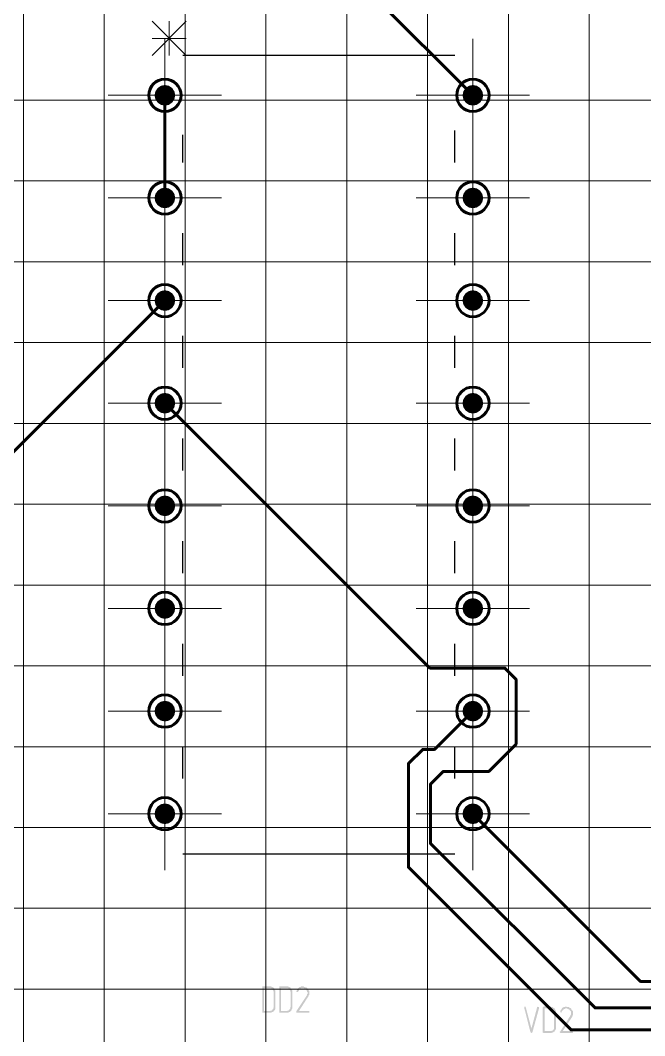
# Model space of a CAD drawing. Extents: x 260 to 1101, y 70 to 664.
# Drawn here: x 538 to 568.9, y 471.7 to 521.9 of the extents above; entities that cross this region are included whole.
import ezdxf

# ---------------------------------------------------------------- set-up
doc = ezdxf.new("R2010")
doc.units = 0
doc.header["$MEASUREMENT"] = 0
doc.layers.add('PDF _Геометрия', color=7, linetype='CONTINUOUS')
doc.layers.add('PDF _Сплошная заливка', color=7, linetype='CONTINUOUS')

msp = doc.modelspace()

# ---------------------------------------------------------------- hatches: boundary and pattern name
at = {"layer": 'PDF _Сплошная заливка', "transparency": 33554559}
for points in [[(545.114, 518.219), (544.604, 518.219), (544.643, 518.414), (544.754, 518.58), (544.919, 518.69), (545.114, 518.729)], [(560.357, 518.219), (559.847, 518.219), (559.886, 518.414), (559.997, 518.58), (560.162, 518.69), (560.357, 518.729)], [(545.114, 513.139), (544.604, 513.139), (544.643, 513.334), (544.754, 513.5), (544.919, 513.61), (545.114, 513.649)], [(560.357, 513.139), (559.847, 513.139), (559.886, 513.334), (559.997, 513.5), (560.162, 513.61), (560.357, 513.649)], [(545.114, 508.059), (544.604, 508.059), (544.643, 508.254), (544.754, 508.42), (544.919, 508.53), (545.114, 508.569)], [(560.357, 508.059), (559.847, 508.059), (559.886, 508.254), (559.997, 508.42), (560.162, 508.53), (560.357, 508.569)], [(545.114, 502.979), (544.604, 502.979), (544.643, 503.174), (544.754, 503.34), (544.919, 503.45), (545.114, 503.489)], [(560.357, 502.979), (559.847, 502.979), (559.886, 503.174), (559.997, 503.34), (560.162, 503.45), (560.357, 503.489)], [(545.114, 497.899), (544.604, 497.899), (544.643, 498.094), (544.754, 498.26), (544.919, 498.37), (545.114, 498.409)], [(560.357, 497.899), (559.847, 497.899), (559.886, 498.094), (559.997, 498.26), (560.162, 498.37), (560.357, 498.409)], [(545.114, 492.819), (544.604, 492.819), (544.643, 493.014), (544.754, 493.18), (544.919, 493.29), (545.114, 493.329)], [(560.357, 492.819), (559.847, 492.819), (559.886, 493.014), (559.997, 493.18), (560.162, 493.29), (560.357, 493.329)], [(545.114, 487.739), (544.604, 487.739), (544.643, 487.934), (544.754, 488.1), (544.919, 488.21), (545.114, 488.249)], [(560.357, 487.739), (559.847, 487.739), (559.886, 487.934), (559.997, 488.1), (560.162, 488.21), (560.357, 488.249)], [(545.114, 482.659), (544.604, 482.659), (544.643, 482.854), (544.754, 483.02), (544.919, 483.13), (545.114, 483.169)], [(560.357, 482.659), (559.847, 482.659), (559.886, 482.854), (559.997, 483.02), (560.162, 483.13), (560.357, 483.169)], [(551.952, 474.114), (551.952, 474.114), (551.978, 474.114), (552.003, 474.088), (552.028, 474.088), (552.079, 474.063), (552.13, 474.063), (552.13, 474.038), (552.155, 474.012), (552.155, 474.012), (552.155, 474.012), (552.181, 474.012), (552.181, 474.012), (552.206, 473.987), (552.206, 473.961), (552.232, 473.91), (552.257, 473.885), (552.257, 473.86), (552.257, 473.834), (552.257, 473.809), (552.257, 473.783), (552.257, 473.783), (552.257, 473.783), (552.257, 473.783), (552.257, 473.758), (552.257, 473.758), (552.257, 473.733), (552.257, 473.707), (552.257, 473.707), (552.257, 473.682), (552.257, 473.682), (552.232, 473.682), (552.232, 473.657), (552.232, 473.631), (552.232, 473.631), (552.206, 473.606), (551.749, 472.894), (552.206, 472.894), (552.232, 472.894), (552.232, 472.894), (552.232, 472.894), (552.257, 472.894), (552.257, 472.869), (552.257, 472.869), (552.257, 472.869), (552.257, 472.844), (552.257, 472.844), (552.257, 472.844), (552.257, 472.818), (552.232, 472.818), (552.232, 472.818), (552.232, 472.818), (552.206, 472.818), (551.647, 472.818), (551.647, 472.818), (551.647, 472.818), (551.622, 472.818), (551.622, 472.818), (551.622, 472.844), (551.622, 472.844), (551.622, 472.869), (551.622, 472.869), (551.622, 472.869), (551.622, 472.869), (551.622, 472.894), (552.13, 473.657), (552.155, 473.682), (552.155, 473.733), (552.155, 473.733), (552.155, 473.733), (552.155, 473.733), (552.181, 473.733), (552.181, 473.758), (552.181, 473.783), (552.181, 473.783), (552.181, 473.783), (552.181, 473.809), (552.181, 473.834), (552.155, 473.834), (552.155, 473.86), (552.13, 473.91), (552.13, 473.936), (552.105, 473.961), (552.105, 473.961), (552.079, 473.961), (552.079, 473.961), (552.079, 473.961), (552.054, 473.987), (552.054, 473.987), (552.028, 473.987), (552.028, 473.987), (552.003, 474.012), (552.003, 474.012), (552.003, 474.012), (551.978, 474.012), (551.952, 474.012), (551.927, 474.012), (551.927, 474.012), (551.901, 474.012), (551.876, 474.012), (551.876, 474.012), (551.851, 474.012), (551.825, 473.987), (551.8, 473.987), (551.8, 473.987), (551.8, 473.987), (551.774, 473.961), (551.774, 473.961), (551.749, 473.936), (551.749, 473.91), (551.724, 473.885), (551.724, 473.86), (551.724, 473.86), (551.724, 473.86), (551.698, 473.834), (551.698, 473.834), (551.698, 473.834), (551.698, 473.834), (551.673, 473.834), (551.673, 473.834), (551.673, 473.834), (551.673, 473.834), (551.647, 473.834), (551.647, 473.834), (551.647, 473.834), (551.622, 473.86), (551.622, 473.86), (551.622, 473.885), (551.622, 473.885), (551.622, 473.885), (551.622, 473.885), (551.622, 473.91), (551.647, 473.91), (551.647, 473.936), (551.647, 473.961), (551.673, 473.987), (551.698, 474.012), (551.724, 474.038), (551.749, 474.063), (551.749, 474.063), (551.774, 474.063), (551.774, 474.088), (551.8, 474.088), (551.825, 474.088), (551.851, 474.114), (551.876, 474.114), (551.927, 474.114), (551.927, 474.114)], [(563.588, 473.098), (563.613, 473.098), (563.613, 473.098), (563.613, 473.098), (563.638, 473.098), (563.638, 473.072), (563.638, 473.072), (563.638, 473.047), (563.308, 471.853), (563.308, 471.853), (563.308, 471.853), (563.308, 471.828), (563.283, 471.828), (563.283, 471.802), (563.257, 471.802), (563.257, 471.802), (563.257, 471.828), (563.232, 471.828), (563.232, 471.828), (563.232, 471.828), (563.206, 471.853), (562.902, 473.047), (562.902, 473.072), (562.902, 473.072), (562.902, 473.072), (562.902, 473.098), (562.902, 473.098), (562.902, 473.098), (562.902, 473.098), (562.927, 473.098), (562.927, 473.123), (562.952, 473.123), (562.952, 473.098), (562.952, 473.098), (562.952, 473.098), (562.978, 473.098), (562.978, 473.098), (562.978, 473.072), (563.257, 472.031), (563.537, 473.072), (563.537, 473.072), (563.537, 473.072), (563.537, 473.098), (563.562, 473.098), (563.562, 473.098), (563.562, 473.098), (563.562, 473.098), (563.588, 473.123), (563.588, 473.123)], [(564.985, 473.098), (565.01, 473.098), (565.01, 473.098), (565.061, 473.098), (565.086, 473.098), (565.137, 473.072), (565.163, 473.047), (565.188, 473.047), (565.213, 473.021), (565.213, 473.021), (565.213, 473.021), (565.213, 473.021), (565.239, 472.996), (565.239, 472.971), (565.264, 472.945), (565.29, 472.92), (565.315, 472.894), (565.315, 472.869), (565.315, 472.844), (565.315, 472.818), (565.315, 472.793), (565.315, 472.793), (565.315, 472.793), (565.315, 472.768), (565.315, 472.768), (565.315, 472.742), (565.315, 472.742), (565.315, 472.691), (565.315, 472.691), (565.315, 472.691), (565.29, 472.691), (565.29, 472.666), (565.29, 472.666), (565.29, 472.64), (565.264, 472.615), (565.264, 472.59), (564.807, 471.904), (565.264, 471.904), (565.264, 471.904), (565.29, 471.904), (565.29, 471.879), (565.29, 471.879), (565.315, 471.879), (565.315, 471.879), (565.315, 471.853), (565.315, 471.853), (565.315, 471.853), (565.315, 471.828), (565.29, 471.828), (565.29, 471.828), (565.29, 471.828), (565.29, 471.802), (565.264, 471.802), (564.705, 471.802), (564.705, 471.802), (564.68, 471.828), (564.68, 471.828), (564.68, 471.828), (564.68, 471.828), (564.655, 471.853), (564.655, 471.853), (564.655, 471.853), (564.655, 471.879), (564.655, 471.879), (564.68, 471.879), (565.188, 472.666), (565.188, 472.691), (565.213, 472.717), (565.213, 472.717), (565.213, 472.717), (565.213, 472.742), (565.213, 472.742), (565.213, 472.768), (565.213, 472.793), (565.213, 472.793), (565.213, 472.793), (565.213, 472.818), (565.213, 472.818), (565.213, 472.844), (565.213, 472.869), (565.188, 472.894), (565.163, 472.92), (565.137, 472.945), (565.137, 472.945), (565.137, 472.945), (565.137, 472.971), (565.137, 472.971), (565.112, 472.971), (565.112, 472.971), (565.061, 472.996), (565.061, 472.996), (565.061, 472.996), (565.061, 472.996), (565.036, 472.996), (565.036, 473.021), (565.01, 473.021), (564.985, 473.021), (564.959, 473.021), (564.959, 473.021), (564.934, 473.021), (564.909, 472.996), (564.909, 472.996), (564.883, 472.996), (564.858, 472.971), (564.858, 472.971), (564.858, 472.971), (564.832, 472.971), (564.832, 472.945), (564.807, 472.945), (564.807, 472.92), (564.782, 472.894), (564.756, 472.869), (564.756, 472.869), (564.756, 472.844), (564.756, 472.844), (564.756, 472.844), (564.756, 472.844), (564.756, 472.844), (564.731, 472.818), (564.731, 472.818), (564.731, 472.818), (564.705, 472.818), (564.705, 472.844), (564.68, 472.844), (564.68, 472.844), (564.68, 472.844), (564.68, 472.869), (564.68, 472.869), (564.68, 472.894), (564.68, 472.894), (564.68, 472.894), (564.68, 472.894), (564.68, 472.92), (564.705, 472.92), (564.705, 472.945), (564.731, 472.971), (564.756, 472.996), (564.782, 473.047), (564.807, 473.047), (564.807, 473.072), (564.807, 473.072), (564.832, 473.072), (564.858, 473.098), (564.883, 473.098), (564.909, 473.098), (564.934, 473.098), (564.959, 473.123), (564.985, 473.123)]]:
    msp.add_hatch(color=256, dxfattribs=at).paths.add_polyline_path(points)
at = {"layer": 'PDF _Сплошная заливка', "true_color": 0xffffff, "transparency": 33554559}
for points in [[(545.114, 518.729), (545.309, 518.69), (545.475, 518.58), (545.585, 518.414), (545.624, 518.219), (545.114, 518.219)], [(560.357, 518.729), (560.552, 518.69), (560.718, 518.58), (560.828, 518.414), (560.867, 518.219), (560.357, 518.219)], [(545.114, 517.709), (544.919, 517.748), (544.754, 517.859), (544.643, 518.024), (544.604, 518.219), (545.114, 518.219)], [(545.624, 518.219), (545.585, 518.024), (545.475, 517.859), (545.309, 517.748), (545.114, 517.709), (545.114, 518.219)], [(560.357, 517.709), (560.162, 517.748), (559.997, 517.859), (559.886, 518.024), (559.847, 518.219), (560.357, 518.219)], [(560.867, 518.219), (560.828, 518.024), (560.718, 517.859), (560.552, 517.748), (560.357, 517.709), (560.357, 518.219)], [(545.114, 513.649), (545.309, 513.61), (545.475, 513.5), (545.585, 513.334), (545.624, 513.139), (545.114, 513.139)], [(560.357, 513.649), (560.552, 513.61), (560.718, 513.5), (560.828, 513.334), (560.867, 513.139), (560.357, 513.139)], [(545.114, 512.629), (544.919, 512.668), (544.754, 512.779), (544.643, 512.944), (544.604, 513.139), (545.114, 513.139)], [(545.624, 513.139), (545.585, 512.944), (545.475, 512.779), (545.309, 512.668), (545.114, 512.629), (545.114, 513.139)], [(560.357, 512.629), (560.162, 512.668), (559.997, 512.779), (559.886, 512.944), (559.847, 513.139), (560.357, 513.139)], [(560.867, 513.139), (560.828, 512.944), (560.718, 512.779), (560.552, 512.668), (560.357, 512.629), (560.357, 513.139)], [(545.114, 508.569), (545.309, 508.53), (545.475, 508.42), (545.585, 508.254), (545.624, 508.059), (545.114, 508.059)], [(560.357, 508.569), (560.552, 508.53), (560.718, 508.42), (560.828, 508.254), (560.867, 508.059), (560.357, 508.059)], [(545.114, 507.549), (544.919, 507.588), (544.754, 507.699), (544.643, 507.864), (544.604, 508.059), (545.114, 508.059)], [(545.624, 508.059), (545.585, 507.864), (545.475, 507.699), (545.309, 507.588), (545.114, 507.549), (545.114, 508.059)], [(560.357, 507.549), (560.162, 507.588), (559.997, 507.699), (559.886, 507.864), (559.847, 508.059), (560.357, 508.059)], [(560.867, 508.059), (560.828, 507.864), (560.718, 507.699), (560.552, 507.588), (560.357, 507.549), (560.357, 508.059)], [(545.114, 503.489), (545.309, 503.45), (545.475, 503.34), (545.585, 503.174), (545.624, 502.979), (545.114, 502.979)], [(560.357, 503.489), (560.552, 503.45), (560.718, 503.34), (560.828, 503.174), (560.867, 502.979), (560.357, 502.979)], [(545.114, 502.469), (544.919, 502.508), (544.754, 502.619), (544.643, 502.784), (544.604, 502.979), (545.114, 502.979)], [(545.624, 502.979), (545.585, 502.784), (545.475, 502.619), (545.309, 502.508), (545.114, 502.469), (545.114, 502.979)], [(560.357, 502.469), (560.162, 502.508), (559.997, 502.619), (559.886, 502.784), (559.847, 502.979), (560.357, 502.979)], [(560.867, 502.979), (560.828, 502.784), (560.718, 502.619), (560.552, 502.508), (560.357, 502.469), (560.357, 502.979)], [(545.114, 498.409), (545.309, 498.37), (545.475, 498.26), (545.585, 498.094), (545.624, 497.899), (545.114, 497.899)], [(560.357, 498.409), (560.552, 498.37), (560.718, 498.26), (560.828, 498.094), (560.867, 497.899), (560.357, 497.899)], [(545.114, 497.389), (544.919, 497.428), (544.754, 497.539), (544.643, 497.704), (544.604, 497.899), (545.114, 497.899)], [(545.624, 497.899), (545.585, 497.704), (545.475, 497.539), (545.309, 497.428), (545.114, 497.389), (545.114, 497.899)], [(560.357, 497.389), (560.162, 497.428), (559.997, 497.539), (559.886, 497.704), (559.847, 497.899), (560.357, 497.899)], [(560.867, 497.899), (560.828, 497.704), (560.718, 497.539), (560.552, 497.428), (560.357, 497.389), (560.357, 497.899)], [(545.114, 493.329), (545.309, 493.29), (545.475, 493.18), (545.585, 493.014), (545.624, 492.819), (545.114, 492.819)], [(560.357, 493.329), (560.552, 493.29), (560.718, 493.18), (560.828, 493.014), (560.867, 492.819), (560.357, 492.819)], [(545.114, 492.309), (544.919, 492.348), (544.754, 492.459), (544.643, 492.624), (544.604, 492.819), (545.114, 492.819)], [(545.624, 492.819), (545.585, 492.624), (545.475, 492.459), (545.309, 492.348), (545.114, 492.309), (545.114, 492.819)], [(560.357, 492.309), (560.162, 492.348), (559.997, 492.459), (559.886, 492.624), (559.847, 492.819), (560.357, 492.819)], [(560.867, 492.819), (560.828, 492.624), (560.718, 492.459), (560.552, 492.348), (560.357, 492.309), (560.357, 492.819)], [(545.114, 488.249), (545.309, 488.21), (545.475, 488.1), (545.585, 487.934), (545.624, 487.739), (545.114, 487.739)], [(560.357, 488.249), (560.552, 488.21), (560.718, 488.1), (560.828, 487.934), (560.867, 487.739), (560.357, 487.739)], [(545.114, 487.229), (544.919, 487.268), (544.754, 487.379), (544.643, 487.544), (544.604, 487.739), (545.114, 487.739)], [(545.624, 487.739), (545.585, 487.544), (545.475, 487.379), (545.309, 487.268), (545.114, 487.229), (545.114, 487.739)], [(560.357, 487.229), (560.162, 487.268), (559.997, 487.379), (559.886, 487.544), (559.847, 487.739), (560.357, 487.739)], [(560.867, 487.739), (560.828, 487.544), (560.718, 487.379), (560.552, 487.268), (560.357, 487.229), (560.357, 487.739)], [(545.114, 483.169), (545.309, 483.13), (545.475, 483.02), (545.585, 482.854), (545.624, 482.659), (545.114, 482.659)], [(560.357, 483.169), (560.552, 483.13), (560.718, 483.02), (560.828, 482.854), (560.867, 482.659), (560.357, 482.659)], [(545.114, 482.149), (544.919, 482.188), (544.754, 482.299), (544.643, 482.464), (544.604, 482.659), (545.114, 482.659)], [(545.624, 482.659), (545.585, 482.464), (545.475, 482.299), (545.309, 482.188), (545.114, 482.149), (545.114, 482.659)], [(560.357, 482.149), (560.162, 482.188), (559.997, 482.299), (559.886, 482.464), (559.847, 482.659), (560.357, 482.659)], [(560.867, 482.659), (560.828, 482.464), (560.718, 482.299), (560.552, 482.188), (560.357, 482.149), (560.357, 482.659)]]:
    msp.add_hatch(color=7, dxfattribs=at).paths.add_polyline_path(points)
at = {"layer": 'PDF _Сплошная заливка', "transparency": 33554559}
h = msp.add_hatch(color=256, dxfattribs=at)
h.paths.add_polyline_path([(550.301, 474.012), (550.021, 474.012), (550.021, 472.894), (550.326, 472.894), (550.326, 472.894), (550.352, 472.92), (550.377, 472.92), (550.402, 472.92), (550.428, 472.945), (550.428, 472.945), (550.428, 472.971), (550.453, 472.971), (550.453, 472.971), (550.479, 472.996), (550.479, 473.021), (550.479, 473.047), (550.504, 473.072), (550.504, 473.098), (550.504, 473.834), (550.504, 473.834), (550.504, 473.834), (550.504, 473.86), (550.479, 473.885), (550.479, 473.885), (550.479, 473.91), (550.453, 473.936), (550.428, 473.961), (550.428, 473.961), (550.428, 473.961), (550.428, 473.987), (550.402, 473.987), (550.377, 474.012), (550.352, 474.012), (550.326, 474.012)], flags=0)
h.paths.add_polyline_path([(550.326, 474.114), (550.352, 474.114), (550.377, 474.114), (550.402, 474.088), (550.428, 474.088), (550.479, 474.063), (550.504, 474.038), (550.504, 474.038), (550.504, 474.038), (550.529, 474.012), (550.529, 473.987), (550.555, 473.987), (550.555, 473.936), (550.58, 473.91), (550.58, 473.885), (550.58, 473.86), (550.58, 473.834), (550.58, 473.098), (550.58, 473.098), (550.58, 473.072), (550.58, 473.072), (550.58, 473.072), (550.58, 473.047), (550.58, 473.021), (550.58, 472.996), (550.555, 472.945), (550.529, 472.92), (550.504, 472.894), (550.504, 472.894), (550.504, 472.869), (550.479, 472.869), (550.453, 472.844), (550.428, 472.844), (550.377, 472.818), (550.352, 472.818), (550.301, 472.818), (549.971, 472.818), (549.971, 472.818), (549.971, 472.818), (549.945, 472.818), (549.945, 472.818), (549.945, 472.844), (549.945, 472.844), (549.945, 474.063), (549.945, 474.063), (549.945, 474.063), (549.945, 474.088), (549.945, 474.088), (549.945, 474.088), (549.945, 474.114), (549.971, 474.114), (549.971, 474.114)], flags=0)
h = msp.add_hatch(color=256, dxfattribs=at)
h.paths.add_polyline_path([(551.139, 474.012), (550.86, 474.012), (550.86, 472.894), (551.165, 472.894), (551.165, 472.894), (551.19, 472.92), (551.215, 472.92), (551.241, 472.92), (551.241, 472.945), (551.266, 472.945), (551.266, 472.971), (551.292, 472.971), (551.292, 472.971), (551.292, 472.996), (551.317, 473.021), (551.317, 473.047), (551.317, 473.072), (551.342, 473.098), (551.342, 473.834), (551.342, 473.834), (551.342, 473.834), (551.317, 473.86), (551.317, 473.885), (551.317, 473.885), (551.317, 473.91), (551.292, 473.936), (551.266, 473.961), (551.266, 473.961), (551.266, 473.961), (551.241, 473.987), (551.241, 473.987), (551.215, 474.012), (551.19, 474.012), (551.165, 474.012)], flags=0)
h.paths.add_polyline_path([(551.165, 474.114), (551.19, 474.114), (551.215, 474.114), (551.241, 474.088), (551.266, 474.088), (551.317, 474.063), (551.342, 474.038), (551.342, 474.038), (551.342, 474.038), (551.342, 474.012), (551.368, 473.987), (551.393, 473.987), (551.393, 473.936), (551.419, 473.91), (551.419, 473.885), (551.419, 473.86), (551.419, 473.834), (551.419, 473.098), (551.419, 473.098), (551.419, 473.072), (551.419, 473.072), (551.419, 473.072), (551.419, 473.047), (551.419, 473.021), (551.393, 472.996), (551.393, 472.945), (551.368, 472.92), (551.342, 472.894), (551.342, 472.894), (551.317, 472.869), (551.317, 472.869), (551.292, 472.844), (551.266, 472.844), (551.215, 472.818), (551.19, 472.818), (551.139, 472.818), (550.809, 472.818), (550.809, 472.818), (550.809, 472.818), (550.784, 472.818), (550.784, 472.818), (550.784, 472.844), (550.784, 472.844), (550.784, 474.063), (550.784, 474.063), (550.784, 474.063), (550.784, 474.088), (550.784, 474.088), (550.784, 474.088), (550.784, 474.114), (550.809, 474.114), (550.809, 474.114)], flags=0)
h = msp.add_hatch(color=256, dxfattribs=at)
h.paths.add_polyline_path([(564.197, 473.021), (563.918, 473.021), (563.918, 471.904), (564.197, 471.904), (564.223, 471.904), (564.248, 471.904), (564.273, 471.929), (564.273, 471.929), (564.299, 471.929), (564.324, 471.955), (564.324, 471.955), (564.324, 471.955), (564.35, 471.98), (564.35, 472.005), (564.375, 472.005), (564.375, 472.031), (564.375, 472.056), (564.375, 472.082), (564.375, 472.818), (564.375, 472.844), (564.375, 472.844), (564.375, 472.869), (564.375, 472.869), (564.375, 472.894), (564.35, 472.92), (564.35, 472.945), (564.324, 472.971), (564.324, 472.971), (564.324, 472.971), (564.299, 472.971), (564.299, 472.996), (564.273, 472.996), (564.248, 473.021), (564.223, 473.021)], flags=0)
h.paths.add_polyline_path([(564.223, 473.098), (564.248, 473.098), (564.273, 473.098), (564.299, 473.098), (564.324, 473.072), (564.35, 473.047), (564.4, 473.021), (564.4, 473.021), (564.4, 473.021), (564.4, 473.021), (564.426, 472.996), (564.426, 472.971), (564.451, 472.945), (564.451, 472.92), (564.477, 472.869), (564.477, 472.844), (564.477, 472.844), (564.477, 472.082), (564.477, 472.082), (564.477, 472.082), (564.477, 472.082), (564.477, 472.056), (564.477, 472.056), (564.477, 472.031), (564.451, 471.98), (564.451, 471.955), (564.426, 471.929), (564.4, 471.904), (564.4, 471.879), (564.375, 471.879), (564.375, 471.879), (564.35, 471.853), (564.299, 471.828), (564.273, 471.828), (564.248, 471.802), (564.197, 471.802), (563.867, 471.802), (563.867, 471.802), (563.842, 471.828), (563.842, 471.828), (563.842, 471.828), (563.816, 471.828), (563.816, 471.853), (563.816, 473.072), (563.816, 473.072), (563.816, 473.072), (563.816, 473.072), (563.842, 473.098), (563.842, 473.098), (563.842, 473.098), (563.842, 473.098), (563.867, 473.123), (564.197, 473.123)], flags=0)

# ---------------------------------------------------------------- linework, layer by layer
at = {"layer": 'PDF _Геометрия', "lineweight": 20}
for points in [[(538.113, 399.499), (538.113, 401.979), (538.113, 561.979)], [(542.114, 400.739), (542.114, 401.979), (542.114, 561.979)], [(546.114, 399.499), (546.114, 401.979), (546.114, 561.979)], [(550.115, 400.739), (550.115, 401.979), (550.115, 561.979)], [(554.116, 399.499), (554.116, 401.979), (554.116, 561.979)], [(558.117, 400.739), (558.117, 401.979), (558.117, 561.979)], [(562.118, 399.499), (562.118, 401.979), (562.118, 561.979)], [(566.118, 400.739), (566.118, 401.979), (566.118, 561.979)], [(545.114, 515.419), (545.114, 521.019)], [(545.114, 515.719), (545.114, 520.719)], [(560.357, 515.419), (560.357, 521.019)], [(560.357, 515.719), (560.357, 520.719)], [(542.314, 518.219), (547.915, 518.219)], [(542.614, 518.219), (547.615, 518.219)], [(557.557, 518.219), (563.158, 518.219)], [(557.857, 518.219), (562.858, 518.219)], [(368.842, 517.979), (370.082, 517.979), (610.126, 517.979)], [(545.114, 510.339), (545.114, 515.939)], [(560.357, 510.339), (560.357, 515.939)], [(545.114, 510.639), (545.114, 515.639)], [(560.357, 510.639), (560.357, 515.639)], [(367.601, 513.979), (370.082, 513.979), (610.126, 513.979)], [(542.314, 513.139), (547.915, 513.139)], [(542.614, 513.139), (547.615, 513.139)], [(557.557, 513.139), (563.158, 513.139)], [(557.857, 513.139), (562.858, 513.139)], [(545.114, 505.259), (545.114, 510.859)], [(560.357, 505.259), (560.357, 510.859)], [(545.114, 505.559), (545.114, 510.559)], [(560.357, 505.559), (560.357, 510.559)], [(368.842, 509.979), (370.082, 509.979), (610.126, 509.979)], [(542.314, 508.059), (547.915, 508.059)], [(542.614, 508.059), (547.615, 508.059)], [(557.557, 508.059), (563.158, 508.059)], [(557.857, 508.059), (562.858, 508.059)], [(367.601, 505.979), (370.082, 505.979), (610.126, 505.979)], [(545.114, 500.179), (545.114, 505.779)], [(560.357, 500.179), (560.357, 505.779)], [(545.114, 500.479), (545.114, 505.479)], [(560.357, 500.479), (560.357, 505.479)], [(542.314, 502.979), (547.915, 502.979)], [(542.614, 502.979), (547.615, 502.979)], [(557.557, 502.979), (563.158, 502.979)], [(557.857, 502.979), (562.858, 502.979)], [(368.842, 501.979), (370.082, 501.979), (610.126, 501.979)], [(545.114, 495.099), (545.114, 500.699)], [(560.357, 495.099), (560.357, 500.699)], [(545.114, 495.399), (545.114, 500.399)], [(560.357, 495.399), (560.357, 500.399)], [(367.601, 497.979), (370.082, 497.979), (610.126, 497.979)], [(542.314, 497.899), (547.915, 497.899)], [(542.614, 497.899), (547.615, 497.899)], [(557.557, 497.899), (563.158, 497.899)], [(557.857, 497.899), (562.858, 497.899)], [(545.114, 490.019), (545.114, 495.619)], [(560.357, 490.019), (560.357, 495.619)], [(545.114, 490.319), (545.114, 495.319)], [(560.357, 490.319), (560.357, 495.319)], [(368.842, 493.979), (370.082, 493.979), (610.126, 493.979)], [(542.314, 492.819), (547.915, 492.819)], [(542.614, 492.819), (547.615, 492.819)], [(557.557, 492.819), (563.158, 492.819)], [(557.857, 492.819), (562.858, 492.819)], [(545.114, 484.939), (545.114, 490.539)], [(560.357, 484.939), (560.357, 490.539)], [(545.114, 485.239), (545.114, 490.239)], [(560.357, 485.239), (560.357, 490.239)], [(367.601, 489.979), (370.082, 489.979), (610.126, 489.979)], [(542.314, 487.739), (547.915, 487.739)], [(542.614, 487.739), (547.615, 487.739)], [(557.557, 487.739), (563.158, 487.739)], [(557.857, 487.739), (562.858, 487.739)], [(368.842, 485.979), (370.082, 485.979), (610.126, 485.979)], [(545.114, 479.859), (545.114, 485.459)], [(545.114, 480.159), (545.114, 485.159)], [(560.357, 479.859), (560.357, 485.459)], [(560.357, 480.159), (560.357, 485.159)], [(542.314, 482.659), (547.915, 482.659)], [(542.614, 482.659), (547.615, 482.659)], [(557.557, 482.659), (563.158, 482.659)], [(557.857, 482.659), (562.858, 482.659)], [(367.601, 481.979), (370.082, 481.979), (610.126, 481.979)], [(368.842, 477.979), (370.082, 477.979), (610.126, 477.979)], [(367.601, 473.979), (370.082, 473.979), (610.126, 473.979)]]:
    msp.add_lwpolyline(points, dxfattribs=at)
at = {"layer": 'PDF _Геометрия', "lineweight": 60}
for points in [[(560.357, 518.219), (555.436, 523.139), (555.436, 537.739)], [(545.114, 513.139), (545.114, 518.219)], [(525.111, 466.979), (525.111, 470.587), (529.854, 470.587), (531.151, 471.883), (531.151, 486.02), (529.111, 488.059), (529.111, 492.059), (545.114, 508.059)], [(545.114, 502.979), (558.229, 489.866), (561.942, 489.866), (562.5, 489.307), (562.5, 486.107), (561.15, 484.757), (558.893, 484.757), (558.259, 484.123), (558.259, 481.195), (566.404, 473.051), (582.621, 473.051), (584.042, 474.472), (584.042, 476.819)], [(560.357, 487.739), (558.463, 485.845), (557.877, 485.845), (557.171, 485.139), (557.171, 480.011), (565.22, 471.964), (584.124, 471.964), (586.533, 474.372), (586.533, 499.728), (584.042, 502.219)], [(560.357, 482.659), (568.654, 474.364), (580.885, 474.364), (581.452, 474.931), (581.452, 494.551), (584.042, 497.139)]]:
    msp.add_lwpolyline(points, dxfattribs=at)
at = {"layer": 'PDF _Геометрия', "lineweight": 15}
for points in [[(544.479, 521.884), (546.172, 520.192)], [(544.479, 520.192), (546.172, 521.884)], [(545.326, 520.192), (545.326, 521.884)], [(544.479, 521.038), (546.172, 521.038)]]:
    msp.add_lwpolyline(points, dxfattribs=at)
at = {"layer": 'PDF _Геометрия', "lineweight": 30}
for points in [[(546.003, 520.2), (559.468, 520.2)], [(546.003, 514.887), (546.003, 516.258)], [(559.468, 514.887), (559.468, 516.471)], [(546.003, 509.807), (546.003, 511.391)], [(559.468, 509.807), (559.468, 511.391)], [(546.003, 504.727), (546.003, 506.311)], [(559.468, 504.727), (559.468, 506.311)], [(546.003, 499.647), (546.003, 501.231)], [(559.468, 499.647), (559.468, 501.231)], [(546.003, 494.567), (546.003, 496.151)], [(559.468, 494.567), (559.468, 496.151)], [(546.003, 489.487), (546.003, 491.071)], [(559.468, 489.487), (559.468, 491.071)], [(546.003, 484.407), (546.003, 485.991)], [(559.468, 484.407), (559.468, 485.991)], [(546.003, 480.678), (559.468, 480.678)]]:
    msp.add_lwpolyline(points, dxfattribs=at)
at = {"layer": 'PDF _Геометрия', "lineweight": 60}
for centre in [(545.114, 518.219), (545.114, 518.219), (560.357, 518.219), (560.357, 518.219), (545.114, 513.139), (545.114, 513.139), (560.357, 513.139), (560.357, 513.139), (545.114, 508.059), (545.114, 508.059), (560.357, 508.059), (560.357, 508.059), (545.114, 502.979), (545.114, 502.979), (560.357, 502.979), (560.357, 502.979), (545.114, 497.899), (545.114, 497.899), (560.357, 497.899), (560.357, 497.899), (545.114, 492.819), (545.114, 492.819), (560.357, 492.819), (560.357, 492.819), (545.114, 487.739), (545.114, 487.739), (560.357, 487.739), (560.357, 487.739), (545.114, 482.659), (545.114, 482.659), (560.357, 482.659), (560.357, 482.659)]:
    msp.add_circle(centre, 0.8, dxfattribs=at)

doc.saveas('drawing.dxf')
